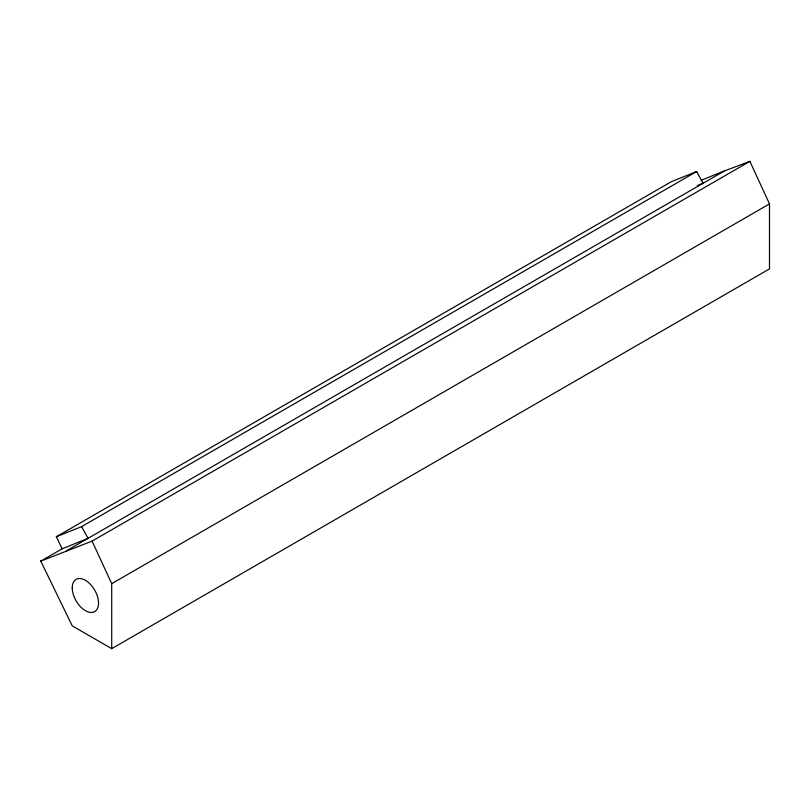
<?xml version="1.0" encoding="UTF-8"?>
<svg xmlns="http://www.w3.org/2000/svg" width="810" height="810" viewBox="0 0 810 810"><rect width="100%" height="100%" fill="white"/><g stroke="black" fill="none" stroke-linecap="round" stroke-linejoin="round"><path stroke-width="1.21" d="M40.5 560.54L72.242 625.877L111.709 648.658L769.5 268.89L769.5 203.897L749.878 161.342L92.097 541.11L40.783 561.117L62.157 548.775L56.325 536.767L671.358 181.683L696.63 171.548L703.1 183.252L697.268 185.581M56.325 536.767L81.597 526.632L696.63 171.548M66.349 550.861L724.474 170.91L749.878 161.342M111.709 648.658L111.709 583.666L769.5 203.897M701.166 180.255L724.474 170.91M62.157 548.775L88.067 538.336L81.597 526.632M92.097 541.11L111.709 583.666M72.242 587.898A18.61 10.743 60 0 0 91.975 612.441A18.61 10.743 60 0 0 91.975 586.136A18.61 10.743 60 0 0 72.242 587.898"/></g></svg>
